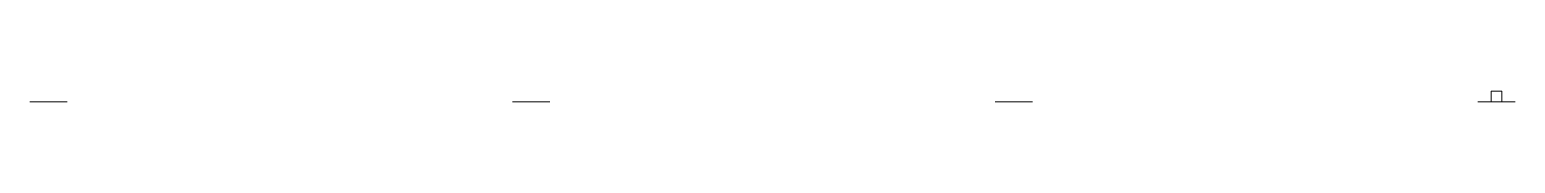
# Model space of a CAD drawing. Header units: millimetres. Extents: x -5427 to 5041, y -4732 to 3732.
# Drawn here: x -819 to 12, y 2086 to 2092 of the extents above; entities that cross this region are included whole.
import ezdxf

# ---------------------------------------------------------------- set-up
doc = ezdxf.new("R2010")
doc.units = ezdxf.units.MM
doc.layers.add('DIKOM_ОБЪЕКТ', color=7, linetype='Continuous')

msp = doc.modelspace()

# ---------------------------------------------------------------- linework, layer by layer
at = {"layer": 'DIKOM_ОБЪЕКТ', "color": 7, "linetype": 'Continuous', "lineweight": 15}
for p, q in [((-1.66, 2091.634), (-1.76, 2091.534)), ((-1.76, 2091.534), (-1.76, 2085.634)), ((4.24, 2091.534), (-1.76, 2091.534)), ((1.118, 2091.634), (-1.66, 2091.634)), ((4.141, 2091.634), (1.118, 2091.634)), ((4.24, 2091.534), (4.141, 2091.634)), ((4.24, 2085.634), (4.24, 2091.534)), ((-809.238, 2085.634), (-819.259, 2085.634)), ((-798.26, 2085.634), (-809.238, 2085.634)), ((-540.013, 2085.634), (-549.259, 2085.634)), ((-528.26, 2085.634), (-540.013, 2085.634)), ((-270.705, 2085.634), (-279.259, 2085.634)), ((-258.26, 2085.634), (-270.705, 2085.634)), ((1.098, 2085.634), (-9.259, 2085.634)), ((11.74, 2085.634), (1.098, 2085.634))]:
    msp.add_line(p, q, dxfattribs=at)

doc.saveas('drawing.dxf')
